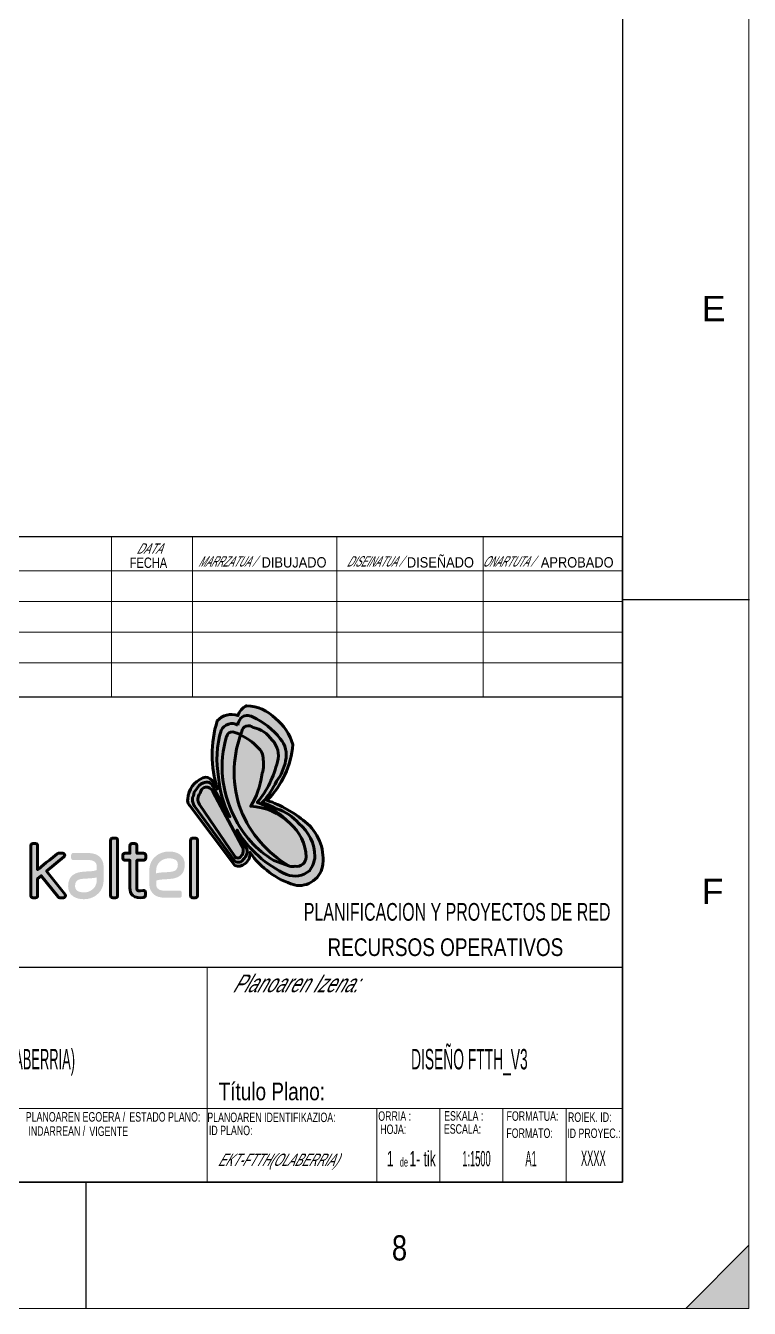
# Model space of a CAD drawing. Header units: millimetres. Extents: x 563164 to 564847, y 4765050 to 4766444.
# Drawn here: x 564617.2 to 564846.5, y 4765050.2 to 4765456.7 of the extents above; entities that cross this region are included whole.
import ezdxf
from ezdxf.enums import TextEntityAlignment as Align

# ---------------------------------------------------------------- set-up
doc = ezdxf.new("R2010")
doc.units = ezdxf.units.MM
doc.layers.add('58 Formato plano y líneas de solape - Planoaren formatua eta gainjartze-marrak', color=7, linetype='Continuous', lineweight=0)
doc.styles.add('StyleArial', font='arial.ttf')

msp = doc.modelspace()

# ---------------------------------------------------------------- hatches: boundary and pattern name
at = {"layer": '58 Formato plano y líneas de solape - Planoaren formatua eta gainjartze-marrak', "linetype": 'Continuous'}
h = msp.add_hatch(color=7, dxfattribs=at)
edge = h.paths.add_edge_path()
edge.add_arc((564676.3255322883, 4765211.18792865), 7.759045818512031, 113.0126527349295, 176.6086605806613)
edge.add_line((564668.5800742581, 4765211.646918755), (564668.5800742585, 4765211.646918757))
edge.add_arc((564670.730700261, 4765211.071369652), 2.226308373729998, 165.017634756396, 217.1847064678839)
edge.add_line((564668.9570198132, 4765209.725818967), (564668.9570200263, 4765209.725819407))
edge.add_line((564668.9570200263, 4765209.725819407), (564683.4939108395, 4765190.556985168))
edge.add_line((564683.4939108395, 4765190.556985168), (564683.4939108221, 4765190.556985552))
edge.add_arc((564684.6522158904, 4765193.310691941), 2.987401798127042, 247.1866778894625, 311.7379665143709)
edge.add_line((564686.6410038371, 4765191.081501055), (564686.6410038373, 4765191.081501058))
edge.add_arc((564684.5016444343, 4765194.222804718), 3.800611442398914, 304.2565031306413, 367.1343983316)
edge.add_arc((564710.2044765733, 4765209.83687415), 26.65105301883448, 214.6219688051967, 252.7879454047745)
edge.add_arc((564703.9061828576, 4765191.683250681), 7.474527664809139, 257.7337970575642, 354.9339671071046)
edge.add_line((564711.3515119548, 4765191.023221556), (564711.351511955, 4765191.023221553))
edge.add_arc((564696.3772945965, 4765192.597324095), 15.05672555075878, 353.9990581284694, 411.354035048999)
edge.add_line((564705.7803155034, 4765204.356923668), (564705.7803155036, 4765204.356923669))
edge.add_arc((564682.4822573825, 4765177.083884156), 35.86946049854038, 49.49431330614874, 71.76815547412654)
edge.add_line((564693.7044792711, 4765211.152637176), (564693.7044792707, 4765211.152637177))
edge.add_arc((564673.1583587491, 4765231.284225596), 28.76497732937317, 315.5838607544904, 355.1472117735259)
edge.add_arc((564686.9558000333, 4765224.890072019), 15.3830640112403, 14.92028973049968, 52.61617749553929)
edge.add_arc((564686.9082496504, 4765228.294502868), 12.8799624039717, 43.2109652575631, 88.69268370384711)
edge.add_line((564687.202105915, 4765241.171112671), (564687.2021059149, 4765241.17111267))
edge.add_arc((564689.1584567716, 4765236.623290537), 4.950756995169692, 113.2760757126051, 163.3458073219972)
edge.add_arc((564682.384343526, 4765232.436580311), 5.962173268736059, 70.08334953353187, 138.788864766754)
edge.add_arc((564711.6239160324, 4765225.674034672), 35.37872792565705, 162.4115937943109, 197.8981123657966)
edge.add_line((564677.9573582957, 4765214.801257668), (564677.9573584662, 4765214.801257244))
edge.add_line((564677.9573584662, 4765214.801257244), (564676.2672527345, 4765217.48211487))
edge.add_line((564676.2672527345, 4765217.48211487), (564676.2672527881, 4765217.482114683))
edge.add_arc((564674.2274702803, 4765215.966847674), 2.541012945161543, 36.60707486895968, 111.5953105071383)
at = {"layer": '58 Formato plano y líneas de solape - Planoaren formatua eta gainjartze-marrak', "linetype": 'Continuous', "true_color": 0xd2d2d2}
h = msp.add_hatch(color=254, dxfattribs=at)
edge = h.paths.add_edge_path()
edge.add_arc((564682.5031593175, 4765231.848011502), 3.695284945177236, 58.35319777986984, 156.3179122785356)
edge.add_line((564679.1190609365, 4765233.332265178), (564679.1190609365, 4765233.332265175))
edge.add_arc((564708.4375369404, 4765224.329955964), 30.66944091953851, 162.9307687116174, 190.9376674396855)
edge.add_line((564678.3252314037, 4765218.510706734), (564678.3252314037, 4765218.510706733))
edge.add_arc((564708.4375369414, 4765220.366949944), 30.16946442435574, 183.5274779038267, 208.402257270494)
edge.add_line((564681.8995759545, 4765206.016576767), (564681.8995765308, 4765206.016576692))
edge.add_line((564681.8995765308, 4765206.016576692), (564676.6169291185, 4765215.50061108))
edge.add_line((564676.6169291185, 4765215.50061108), (564676.6169297893, 4765215.500611673))
edge.add_arc((564674.5188677793, 4765214.742978171), 2.230666430044655, 19.85521434463416, 117.1213034103902)
edge.add_arc((564674.9851037812, 4765212.87803416), 4.126110036315835, 111.0666121950456, 153.7780332115583)
edge.add_line((564671.2836157165, 4765214.701155148), (564671.2836157167, 4765214.701155147))
edge.add_arc((564673.5281162749, 4765212.411798157), 3.206078318148971, 134.4331537021453, 176.5663696317762)
edge.add_line((564670.3277933629, 4765212.603817532), (564670.3277933626, 4765212.60381753))
edge.add_arc((564672.2459672681, 4765211.421046651), 2.253516825823831, 148.3414785697451, 208.4956386265691)
edge.add_line((564670.2654562724, 4765210.34591211), (564670.2654562728, 4765210.345912112))
edge.add_arc((564671.8380107662, 4765210.488574648), 1.579012423673428, 185.1836976092719, 225.000000005974)
edge.add_line((564670.7214803741, 4765209.372044256), (564670.7214798885, 4765209.372043726))
edge.add_line((564670.7214798885, 4765209.372043726), (564683.4939108395, 4765191.955692843))
edge.add_line((564683.4939108395, 4765191.955692843), (564683.4939108223, 4765191.955693561))
edge.add_arc((564684.6012213281, 4765193.296122067), 1.738644626154029, 230.4403320096586, 332.5924245316559)
edge.add_line((564686.144710973, 4765192.495794102), (564686.1447109724, 4765192.495794103))
edge.add_arc((564684.2515443258, 4765194.927948075), 3.08211824799749, 307.8968672845372, 384.7751405633906)
edge.add_line((564687.0499825133, 4765196.219534931), (564687.0499829124, 4765196.219535515))
edge.add_line((564687.0499829124, 4765196.219535515), (564684.1349847451, 4765201.804929711))
edge.add_line((564684.1349847451, 4765201.804929711), (564684.1349853252, 4765201.804929106))
edge.add_arc((564714.9065614704, 4765220.279530695), 35.89151434953524, 210.9797119158479, 245.2419600977653)
edge.add_arc((564702.493027913, 4765194.578271072), 7.371578765229345, 249.2027179752138, 308.9275435931172)
edge.add_line((564707.1248643891, 4765188.843616388), (564707.1248643893, 4765188.843616389))
edge.add_arc((564699.229375896, 4765194.461712074), 9.690290897656793, 324.5659539526742, 353.6598082514296)
edge.add_line((564708.860398403, 4765193.391598462), (564708.8603984028, 4765193.39159846))
edge.add_arc((564694.8584133753, 4765193.063004066), 14.00584017418644, 1.344353448771627, 50.56320881718995)
edge.add_arc((564691.2450843604, 4765192.655047565), 16.80793404666061, 41.90065576117487, 71.06466408031604)
edge.add_line((564696.6992729767, 4765208.55342715), (564696.6992729764, 4765208.553427149))
edge.add_arc((564678.2707836211, 4765172.471166857), 40.5159070945973, 62.94498813250433, 70.0131871603139)
edge.add_arc((564674.3574749202, 4765227.584300579), 24.61211468333927, 316.1924545259127, 335.1416356446877)
edge.add_line((564696.6892705992, 4765217.23794417), (564696.6892705989, 4765217.237944171))
edge.add_arc((564683.6104698221, 4765226.923393726), 16.27461098930367, 323.4783613996578, 348.6900675260601)
edge.add_arc((564691.7695998608, 4765225.52468572), 8.002881890301898, 347.0532719624692, 400.4622274903028)
edge.add_arc((564679.2977868029, 4765216.199965676), 23.5642908168608, 38.03252002652653, 65.48035731274902)
edge.add_line((564689.0770895527, 4765237.639206321), (564689.077089553, 4765237.639206323))
edge.add_arc((564687.4569168416, 4765234.995104518), 3.101005316083473, 58.50212611396007, 132.7688254068115)
edge.add_line((564685.351204046, 4765237.271550782), (564685.3512040459, 4765237.271550779))
edge.add_arc((564688.6225068418, 4765234.645427514), 4.194990510958861, 141.2433405517759, 175.236358282601)
at = {"layer": '58 Formato plano y líneas de solape - Planoaren formatua eta gainjartze-marrak', "linetype": 'Continuous', "true_color": 0xf07a00}
h = msp.add_hatch(color=30, dxfattribs=at)
edge = h.paths.add_edge_path()
edge.add_arc((564687.7483143425, 4765232.751343755), 2.110973282701323, 45.00000000893706, 173.6598082464135)
edge.add_arc((564743.4212827644, 4765211.092613368), 61.77981048038773, 159.2462162272398, 160.2896418533746)
edge.add_line((564685.2611768285, 4765231.928809291), (564685.2611768283, 4765231.928809293))
edge.add_arc((564677.5901987973, 4765215.671924172), 17.97582314604848, 43.35438664271538, 64.73923765138261, ccw=False)
edge.add_line((564690.6608050877, 4765228.012486111), (564690.6608050879, 4765228.012486109))
edge.add_arc((564687.8065938429, 4765224.359095715), 4.636138824375069, -2.512202118462085, 52.00126755777882, ccw=False)
edge.add_arc((564681.978643814, 4765222.610710707), 10.57314922300197, -19.04157277157759, 8.403371091021825, ccw=False)
edge.add_line((564691.9732525195, 4765219.161177214), (564691.9732525196, 4765219.161177217))
edge.add_arc((564667.5253277456, 4765222.261033708), 24.64366320217757, 328.36261347378553, 352.7737842618765, ccw=False)
edge.add_line((564688.5065690628, 4765209.33440813), (564688.506569063, 4765209.334408129))
edge.add_arc((564687.4569168418, 4765190.032470051), 19.33045740097048, 46.141842086236124, 86.88728338105221, ccw=False)
edge.add_line((564700.8505159761, 4765203.970837443), (564700.850515976, 4765203.97083744))
edge.add_arc((564682.1295666673, 4765186.077441152), 25.89686416816616, 43.70522815176582, 70.99339637318009)
edge.add_line((564690.5635830155, 4765210.562435373), (564690.5635830153, 4765210.562435376))
edge.add_arc((564666.6511352417, 4765230.420163745), 31.08270474857757, 320.2925800399043, 347.0428658736632)
edge.add_line((564696.9424149393, 4765223.450737027), (564696.9424149394, 4765223.450737026))
edge.add_arc((564690.720568857, 4765225.52468572), 6.558401623841394, 341.5650511748266, 406.4548452481823)
edge.add_line((564695.2388224425, 4765230.278422818), (564695.2388224424, 4765230.278422817))
edge.add_arc((564687.6317553393, 4765225.291567719), 9.095943803638136, 33.24706773442649, 79.80966620370116)
h = msp.add_hatch(color=30, dxfattribs=at)
edge = h.paths.add_edge_path()
edge.add_arc((564682.6197183179, 4765231.119517747), 1.775534676028377, 82.13562604530802, 169.9393101915519, ccw=False)
edge.add_line((564682.8626622931, 4765232.878353047), (564682.8626622931, 4765232.878353046))
edge.add_arc((564681.7579307997, 4765226.583785613), 6.390775449303996, 56.75828526605841, 80.04565197660861, ccw=False)
edge.add_line((564685.2611768285, 4765231.92880929), (564685.2611768284, 4765231.928809288))
edge.add_arc((564718.8112879911, 4765220.162971693), 35.55340902556203, 160.6745149243088, 199.7419713422663)
edge.add_line((564685.3475889913, 4765208.153569435), (564685.3475889912, 4765208.153569438))
edge.add_arc((564718.9861264906, 4765221.678238703), 36.25559107008355, 201.9030262604575, 239.7967622459971)
edge.add_line((564700.747070322, 4765190.34447554), (564695.8043831646, 4765192.182215981))
edge.add_arc((564712.2257044588, 4765219.609316441), 31.96725876097667, 204.9811704955251, 239.08994146547678, ccw=False)
edge.add_arc((564713.7409714657, 4765221.823937451), 34.30331584248805, 163.7203267966885, 207.2658820262036, ccw=False)
edge.add_line((564680.8130538096, 4765231.440054997), (564680.8130542835, 4765231.440054863))
edge.add_line((564680.8130542835, 4765231.440054863), (564680.8714855663, 4765231.429688075))
at = {"layer": '58 Formato plano y líneas de solape - Planoaren formatua eta gainjartze-marrak', "linetype": 'Continuous', "true_color": 0xe17500}
h = msp.add_hatch(color=32, dxfattribs=at)
edge = h.paths.add_edge_path()
edge.add_arc((564718.8112879911, 4765220.162971693), 35.55340902556203, 160.6745149243088, 199.7419713422663)
edge.add_line((564685.3475889913, 4765208.153569435), (564685.3475889912, 4765208.153569438))
edge.add_arc((564718.9861264906, 4765221.678238703), 36.25559107008355, 201.9030262604575, 239.7967622459971)
edge.add_line((564700.747070322, 4765190.34447554), (564700.747070322, 4765190.344475538))
edge.add_arc((564701.7650436886, 4765193.708059522), 3.514251981777321, 253.1617996466063, 284.0203950596016)
edge.add_line((564702.616431914, 4765190.298498688), (564702.6164319142, 4765190.298498685))
edge.add_arc((564703.0758229158, 4765193.237842563), 2.975026473902893, 261.117085630902, 360)
edge.add_line((564706.0508493898, 4765193.237842563), (564706.0508493895, 4765193.237842564))
edge.add_arc((564691.6530408609, 4765192.888165562), 14.40205417406208, 1.391258853620026, 50.3108244409447)
edge.add_line((564700.8505159757, 4765203.97083744), (564700.8505159761, 4765203.970837443))
edge.add_arc((564687.4569168418, 4765190.032470051), 19.33045740075989, 46.14184208623615, 86.88728338105227)
edge.add_line((564688.506569063, 4765209.334408129), (564688.5065690628, 4765209.33440813))
edge.add_arc((564667.5253277456, 4765222.261033708), 24.64366320251247, 328.3626134737855, 352.7737842618765)
edge.add_line((564691.9732525196, 4765219.161177217), (564691.9732525195, 4765219.161177214))
edge.add_arc((564681.9786438141, 4765222.610710707), 10.57314922285197, 340.9584272282166, 368.4033710909296)
edge.add_arc((564687.8065938432, 4765224.359095715), 4.63613882429222, 357.4877978815379, 412.0012675600463)
edge.add_line((564690.6608050879, 4765228.012486109), (564690.6608050877, 4765228.012486111))
edge.add_arc((564677.5901988097, 4765215.67192417), 17.97582313826738, 43.35438667428909, 64.73923768315349)
h = msp.add_hatch(color=32, dxfattribs=at)
edge = h.paths.add_edge_path()
edge.add_line((564672.250111044, 4765209.914952191), (564683.610470169, 4765193.29612219))
edge.add_line((564683.610470169, 4765193.29612219), (564683.6104698228, 4765193.296122067))
edge.add_arc((564684.4263828269, 4765193.995476071), 1.074620888190132, 220.601294669241, 321.340191703258)
edge.add_arc((564683.4939108229, 4765195.277625076), 2.63715854852342, 312.2051690612456, 393.6900675231738)
edge.add_line((564685.6881593695, 4765196.74045744), (564685.688159266, 4765196.740457192))
edge.add_line((564685.688159266, 4765196.740457192), (564676.4420909266, 4765214.043624543))
edge.add_line((564676.4420909266, 4765214.043624543), (564676.4420912886, 4765214.043624165))
edge.add_arc((564674.5196415902, 4765213.294194391), 2.063360809429798, 21.29736002572344, 175.7103088748721)
edge.add_arc((564674.6619683537, 4765211.543431613), 2.910154791702671, 139.107719475596, 214.0271133492669)
for points in [[(564629.3135838632, 4765193.281291256), (564623.8207355569, 4765188.731870606), (564629.6699909834, 4765181.394095189), (564629.7957809457, 4765180.985276343), (564629.7328856974, 4765180.712730981), (564629.5127525954, 4765180.440185081), (564629.1563454747, 4765180.345841942), (564627.9613373595, 4765180.345841942), (564627.6783084745, 4765180.40873719), (564627.4476929199, 4765180.5974224), (564622.1330468369, 4765187.295763413), (564620.9694855436, 4765186.331369248), (564620.9694855436, 4765180.99575933), (564620.9275551998, 4765180.75466079), (564620.7808003332, 4765180.545010676), (564620.5711486139, 4765180.398254204), (564620.3195681553, 4765180.345841942), (564619.4075873209, 4765180.345841942), (564619.1769717664, 4765180.398254204), (564618.9673211171, 4765180.545010676), (564618.8310481675, 4765180.75466079), (564618.778634837, 4765180.99575933), (564618.778634837, 4765196.876801796), (564618.8310481675, 4765197.128382255), (564618.9673211171, 4765197.317067466), (564619.1769717664, 4765197.463823937), (564619.4075873209, 4765197.505754281), (564620.3195681553, 4765197.505754281), (564620.5711486139, 4765197.463823937), (564620.7808003332, 4765197.317067466), (564620.9275551998, 4765197.128382255), (564620.9694855436, 4765196.876801796), (564620.9694855436, 4765189.182619263), (564621.2315489895, 4765189.392270981), (564621.6298848498, 4765189.727711593), (564622.1854590984, 4765190.188943772), (564622.8668243785, 4765190.754999937), (564623.715910499, 4765191.457330121), (564624.7012684993, 4765192.274967817), (564625.8438648878, 4765193.218396007), (564627.1122512389, 4765194.277132242), (564627.521070086, 4765194.423887645), (564628.9047650158, 4765194.423887645), (564629.2926189584, 4765194.31906205), (564629.5127525954, 4765194.004586878), (564629.5441994175, 4765193.784453241), (564629.4917871561, 4765193.51190788)], [(564644.3036103995, 4765199.046685995), (564644.5132621184, 4765199.193441397), (564644.7543590555, 4765199.23537174), (564645.6663404248, 4765199.23537174), (564645.917921953, 4765199.193441397), (564646.1170890812, 4765199.046685995), (564646.2638455519, 4765198.837035879), (564646.3057758956, 4765198.58545542), (564646.3057758956, 4765180.99575933), (564646.2638455519, 4765180.75466079), (564646.1170890812, 4765180.545010676), (564645.917921953, 4765180.398254204), (564645.6663404248, 4765180.345841942), (564644.7543590555, 4765180.345841942), (564644.5132621184, 4765180.398254204), (564644.3036103995, 4765180.545010676), (564644.1568549981, 4765180.75466079), (564644.1044432715, 4765180.99575933), (564644.1044432715, 4765198.58545542), (564644.1568549981, 4765198.837035879)], [(564655.0167627183, 4765192.411241299), (564654.8071126033, 4765192.274967817), (564654.5555310751, 4765192.222555018), (564652.4066112469, 4765192.222555018), (564652.4066112469, 4765183.605910802), (564652.4380586037, 4765183.165644063), (564652.5009533175, 4765182.840685369), (564652.6372268011, 4765182.631034718), (564652.7944651893, 4765182.536691581), (564653.5177597442, 4765182.515726675), (564654.3773272475, 4765182.641516637), (564654.6708391195, 4765182.631034718), (564654.9014546738, 4765182.494761238), (564655.0796579671, 4765182.285111122), (564655.1320702283, 4765182.012565756), (564655.1320702283, 4765181.069136495), (564654.9538680046, 4765180.639352744), (564654.5450491576, 4765180.440185081), (564653.6225848015, 4765180.335358954), (564652.7106050367, 4765180.366806845), (564651.8195891068, 4765180.607905387), (564651.1067764701, 4765181.048171591), (564650.729406049, 4765181.509403235), (564650.4463771639, 4765182.064977483), (564650.2786557884, 4765182.746343298), (564650.21576054, 4765183.511567662), (564650.21576054, 4765192.222555018), (564648.5909686731, 4765192.222555018), (564648.3603520495, 4765192.274967817), (564648.1507013994, 4765192.411241299), (564648.0039459984, 4765192.620891948), (564647.951533202, 4765192.861990489), (564647.951533202, 4765193.784453241), (564648.0039459984, 4765194.036033701), (564648.1507013994, 4765194.235201901), (564648.3603520495, 4765194.3819573), (564648.5909686731, 4765194.423887645), (564650.21576054, 4765194.423887645), (564650.21576054, 4765196.876801796), (564650.2681738706, 4765197.128382255), (564650.4044473547, 4765197.327550454), (564650.6140974697, 4765197.463823937), (564650.8551960109, 4765197.505754281), (564651.7566938585, 4765197.505754281), (564652.0082743174, 4765197.463823937), (564652.2179260367, 4765197.327550454), (564652.3646814378, 4765197.128382255), (564652.4066112469, 4765196.876801796), (564652.4066112469, 4765194.423887645), (564654.5555310751, 4765194.423887645), (564654.8071126033, 4765194.3819573), (564655.0167627183, 4765194.235201901), (564655.1635181198, 4765194.036033701), (564655.2054484637, 4765193.784453241), (564655.2054484637, 4765192.861990489), (564655.1635181198, 4765192.620891948)], [(564671.0026302421, 4765199.23537174), (564671.2542107011, 4765199.193441397), (564671.4638624201, 4765199.046685995), (564671.6001348344, 4765198.837035879), (564671.6420646434, 4765198.58545542), (564671.6420646434, 4765180.99575933), (564671.6001348344, 4765180.75466079), (564671.4638624201, 4765180.545010676), (564671.2542107011, 4765180.398254204), (564671.0026302421, 4765180.345841942), (564670.0906494077, 4765180.345841942), (564669.8495508663, 4765180.398254204), (564669.6399007515, 4765180.545010676), (564669.5036272674, 4765180.75466079), (564669.4512150063, 4765180.99575933), (564669.4512150063, 4765198.58545542), (564669.5036272674, 4765198.837035879), (564669.6399007515, 4765199.046685995), (564669.8495508663, 4765199.193441397), (564670.0906494077, 4765199.23537174)]]:
    msp.add_hatch(color=32, dxfattribs=at).paths.add_polyline_path(points)
h = msp.add_hatch(color=32, dxfattribs=at)
h.paths.add_polyline_path([(564636.9972828765, 4765192.274967817), (564632.2172472066, 4765192.274967817), (564631.9761486653, 4765192.327381148), (564631.7664969461, 4765192.474136549), (564631.6302250668, 4765192.683786662), (564631.5778117359, 4765192.924885206), (564631.5778117359, 4765193.847348491), (564631.6302250668, 4765194.098928951), (564631.7664969461, 4765194.298097149), (564631.9761486653, 4765194.455335535), (564632.2172472066, 4765194.497265878), (564637.0916265512, 4765194.497265878), (564638.1189143605, 4765194.423887645), (564639.0623425515, 4765194.203755075), (564639.7646727363, 4765193.920726724), (564640.3097639977, 4765193.553837686), (564640.9701643733, 4765192.914402219), (564641.4523603865, 4765192.15965977), (564641.7773190809, 4765191.216231581), (564641.8926271251, 4765190.094600631), (564641.8926271251, 4765186.792601428), (564641.8716622206, 4765185.733865189), (564641.7982839854, 4765184.926710485), (564641.6410466663, 4765184.140520145), (564641.3580183161, 4765183.354329272), (564640.9177510423, 4765182.536691581), (564640.3097639977, 4765181.781949132), (564639.1776505962, 4765180.84900393), (564637.8254040926, 4765180.209568457), (564636.756184335, 4765179.957988), (564635.6240714682, 4765179.86364486), (564634.5863001371, 4765179.926540108), (564633.6533538633, 4765180.115226389), (564632.8252331819, 4765180.429702095), (564632.1019386275, 4765180.859485848), (564631.4625031565, 4765181.467473425), (564631.0012725827, 4765182.201250968), (564630.7182436975, 4765183.06081847), (564630.6239005578, 4765184.035694554), (564630.7496921237, 4765185.262151097), (564631.095614653, 4765186.289439441), (564631.5253994745, 4765186.949839815), (564632.0914556406, 4765187.505414063), (564632.9929545575, 4765188.050506393), (564634.0307248193, 4765188.375465089), (564634.6806422075, 4765188.490772063), (564635.5402113154, 4765188.585115205), (564636.6094294686, 4765188.668975358), (564637.8673339016, 4765188.731870606), (564638.5906284561, 4765188.81573076), (564639.1671676093, 4765188.941522324), (564639.691294501, 4765189.109242631), (564639.7122599401, 4765190.063153273), (564639.6283997874, 4765190.754999937), (564639.4921263033, 4765191.184784756), (564639.3034410927, 4765191.488777477), (564638.9260701373, 4765191.845184063), (564638.4019432454, 4765192.086282604), (564637.7729907618, 4765192.233038005)])
h.paths.add_polyline_path([(564634.4919569973, 4765186.216062275), (564633.7581794558, 4765185.964480746), (564633.2340520292, 4765185.513731554), (564632.9195763221, 4765184.874297688), (564632.8147512645, 4765184.025211566), (564632.909093335, 4765183.396260688), (564633.1606748633, 4765182.882615178), (564633.579975628, 4765182.494761238), (564634.1669983027, 4765182.222215872), (564635.2676643477, 4765182.023047674), (564636.4207437232, 4765182.085942389), (564637.0706611117, 4765182.253662694), (564637.6576821826, 4765182.505244758), (564638.1922925959, 4765182.840685369), (564638.6535237045, 4765183.239022299), (564639.1462027048, 4765183.857491261), (564639.481644386, 4765184.591268802), (564639.6598476787, 4765185.272634617), (564639.7122599401, 4765185.94351584), (564639.7122599401, 4765186.792601428), (564639.3558538889, 4765186.708741275), (564638.7478668443, 4765186.582951312), (564638.5172512901, 4765186.561985874), (564638.0455361252, 4765186.520056062), (564637.3536889277, 4765186.467642732), (564636.4207437232, 4765186.404747484), (564635.4982799022, 4765186.362817674)], flags=0)
h = msp.add_hatch(color=32, dxfattribs=at)
h.paths.add_polyline_path([(564666.1177679107, 4765193.98362144), (564666.778168821, 4765193.386117382), (564667.2289174772, 4765192.65233984), (564667.5119463623, 4765191.792770731), (564667.5958065157, 4765190.807412732), (564667.4804979361, 4765189.580956193), (564667.1345743373, 4765188.553667312), (564666.7047905856, 4765187.903750992), (564666.1282514324, 4765187.337693758), (564665.2477184897, 4765186.803084414), (564664.1994641714, 4765186.467642732), (564663.5705116874, 4765186.373300661), (564662.710944184, 4765186.278957522), (564661.6417260309, 4765186.195097368), (564660.3628561584, 4765186.111237217), (564659.6395616038, 4765186.027377063), (564659.0525394639, 4765185.901585495), (564658.5284120373, 4765185.733865189), (564658.5284120373, 4765184.790437535), (564658.6017902725, 4765184.088106816), (564658.738062687, 4765183.679287967), (564658.9267489669, 4765183.354329272), (564659.3250848274, 4765183.018888662), (564659.8282468142, 4765182.767308203), (564660.478164203, 4765182.620551732), (564661.2329071836, 4765182.56813947), (564666.0024609359, 4765182.56813947), (564666.2540413943, 4765182.526209663), (564666.4636920443, 4765182.368971272), (564666.6104485154, 4765182.16980254), (564666.6523783242, 4765181.918222084), (564666.6523783242, 4765180.99575933), (564666.6104485154, 4765180.75466079), (564666.4636920443, 4765180.545010676), (564666.2540413943, 4765180.398254204), (564666.0024609359, 4765180.345841942), (564661.1280815912, 4765180.345841942), (564660.1112756997, 4765180.419219107), (564659.1678464387, 4765180.639352744), (564658.4760003106, 4765180.932864083), (564657.9099430753, 4765181.289270135), (564657.2600256867, 4765181.939187524), (564656.7778286042, 4765182.683448052), (564656.4633528966, 4765183.637357624), (564656.3270794129, 4765184.74850719), (564656.3270794129, 4765188.050506393), (564656.3585278393, 4765189.119724548), (564656.4319050054, 4765189.916396803), (564656.5996253113, 4765190.723552579), (564656.872171744, 4765191.488777477), (564657.3124374133, 4765192.327381148), (564657.9099430753, 4765193.061158689), (564659.0525394639, 4765194.004586878), (564660.3943040497, 4765194.633538828), (564661.4844876423, 4765194.89560281), (564662.6061185916, 4765194.979462962), (564663.6438899229, 4765194.927049629), (564664.5768361967, 4765194.738364422), (564665.4049558087, 4765194.423887645)])
h.paths.add_polyline_path([(564661.8094463367, 4765192.757164897), (564661.1700119353, 4765192.599926511), (564660.5829897951, 4765192.348346052), (564660.048380451, 4765192.023387357), (564659.5661833683, 4765191.604085521), (564659.0944692729, 4765190.996098477), (564658.738062687, 4765190.251839017), (564658.580825368, 4765189.591438109), (564658.5179301199, 4765188.899590912), (564658.5179301199, 4765188.050506393), (564658.8848191578, 4765188.134366548), (564659.4823232156, 4765188.260156509), (564659.7234217571, 4765188.302086853), (564660.1951358524, 4765188.333534745), (564660.88698305, 4765188.385947009), (564661.7989644192, 4765188.427876816), (564662.7423920756, 4765188.480290146), (564663.738233063, 4765188.627045548), (564664.4720106043, 4765188.889108992), (564664.9961369615, 4765189.339857649), (564665.3106137381, 4765189.989775038), (564665.4049558087, 4765190.817896254), (564665.3210956556, 4765191.457330121), (564665.0695151971, 4765191.960492642), (564664.6502128277, 4765192.358827967), (564664.0527087703, 4765192.620891948), (564662.9625257124, 4765192.830542063)], flags=0)
at = {"layer": '58 Formato plano y líneas de solape - Planoaren formatua eta gainjartze-marrak', "linetype": 'Continuous'}
msp.add_hatch(color=7, dxfattribs=at).paths.add_polyline_path([(564846.3482551115, 4765070.222899569), (564846.3482551115, 4765050.222899567), (564826.34825511, 4765050.222899567)])

# ---------------------------------------------------------------- linework, layer by layer
at = {"layer": '58 Formato plano y líneas de solape - Planoaren formatua eta gainjartze-marrak', "color": 7, "linetype": 'Continuous', "lineweight": 30}
for p, q in [((564466.3482551115, 4765294.837469422), (564806.3482551115, 4765294.837469422)), ((564806.523478966, 4765274.889566232), (564846.523478966, 4765274.889566232)), ((564636.3482551115, 4765050.222899567), (564636.3482551115, 4765090.222899567))]:
    msp.add_line(p, q, dxfattribs=at)
at = {"layer": '58 Formato plano y líneas de solape - Planoaren formatua eta gainjartze-marrak', "color": 7, "linetype": 'Continuous', "lineweight": 0}
for p, q in [((564644.3531515839, 4765244.013046726), (564644.3531515839, 4765294.837469422)), ((564670.051691951, 4765244.013046726), (564670.051691951, 4765294.837469422)), ((564715.7540455515, 4765244.013046726), (564715.7540455515, 4765294.837469422)), ((564762.1368383582, 4765244.013046726), (564762.1368383582, 4765294.837469422)), ((564466.3482551115, 4765283.923179772), (564806.3482551115, 4765283.923179772)), ((564466.3482551115, 4765274.188884179), (564806.3482551115, 4765274.188884179)), ((564466.3482551115, 4765264.454588585), (564806.3482551115, 4765264.454588585)), ((564466.3482551115, 4765254.720292991), (564806.3482551115, 4765254.720292991)), ((564846.3482551115, 4765050.222899567), (564826.3482551115, 4765050.222899567))]:
    msp.add_line(p, q, dxfattribs=at)
at = {"layer": '58 Formato plano y líneas de solape - Planoaren formatua eta gainjartze-marrak', "color": 7, "linetype": 'Continuous', "lineweight": 13}
for p, q in [((564466.3482551115, 4765113.585208992), (564640.8652300203, 4765113.585208992)), ((564640.8652300203, 4765113.585208992), (564806.3482551115, 4765113.585208992)), ((564728.4349537746, 4765090.222899567), (564728.4349537746, 4765113.585208992)), ((564748.4349537746, 4765090.222899567), (564748.4349537746, 4765113.585208992)), ((564768.4349537746, 4765090.222899567), (564768.4349537746, 4765113.585208992)), ((564788.4349537746, 4765090.222899567), (564788.4349537746, 4765113.585208992))]:
    msp.add_line(p, q, dxfattribs=at)
at = {"layer": '58 Formato plano y líneas de solape - Planoaren formatua eta gainjartze-marrak', "color": 7, "linetype": 'Continuous', "lineweight": 0, "flags": 128}
for points in [[(563164.3482551115, 4766238.222899567), (564846.3482551115, 4766238.222899567), (564846.3482551115, 4765050.222899567), (563164.3482551115, 4765050.222899567), (563164.3482551115, 4766238.222899567)], [(564846.3482551115, 4765070.222899569), (564846.3482551115, 4765050.222899567), (564826.34825511, 4765050.222899567), (564846.3482551115, 4765070.222899569)]]:
    msp.add_lwpolyline(points, dxfattribs=at)
at = {"layer": '58 Formato plano y líneas de solape - Planoaren formatua eta gainjartze-marrak', "color": 7, "linetype": 'Continuous', "lineweight": 30, "flags": 128}
for points in [[(563204.3482551115, 4765090.222899567), (563204.3482551115, 4766198.222899567), (564806.3482551115, 4766198.222899567), (564806.3482551115, 4765090.222899567), (564806.3482551115, 4765090.222899567), (564806.3482551115, 4765090.222899567), (564806.3482551115, 4765090.222899567), (564806.3482551115, 4765090.222899567), (563204.3482551115, 4765090.222899567)], [(564806.3482551115, 4765090.222899567), (564806.3482551115, 4765294.837469422)], [(564466.3482551115, 4765244.024769946), (564806.3482551115, 4765244.024769946)], [(564466.3482551115, 4765158.362968723), (564806.3482551115, 4765158.362968723)], [(564466.3482551115, 4765090.222899567), (564806.3482551115, 4765090.222899567)]]:
    msp.add_lwpolyline(points, dxfattribs=at)
at = {"layer": '58 Formato plano y líneas de solape - Planoaren formatua eta gainjartze-marrak', "color": 7, "linetype": 'Continuous', "lineweight": 100, "flags": 128}
msp.add_lwpolyline([(564673.2922543994, 4765218.329498313, 0.2848386609422328), (564668.5800742581, 4765211.646918755), (564668.5800742585, 4765211.646918757, 0.2316361635228455), (564668.9570198132, 4765209.725818967), (564668.9570200263, 4765209.725819407), (564683.4939108395, 4765190.556985168), (564683.4939108221, 4765190.556985552, 0.2893504211869588), (564686.6410038371, 4765191.081501055), (564686.6410038373, 4765191.081501058, 0.281454094176864), (564688.2728298448, 4765194.694830074, 0.1680871894189683), (564702.3181894118, 4765184.379358524, 0.4515182063328056), (564711.3515119548, 4765191.023221556), (564711.351511955, 4765191.023221553, 0.2556170776493671), (564705.7803155034, 4765204.356923668), (564705.7803155036, 4765204.356923669, 0.09749512765639246), (564693.7044792711, 4765211.152637176), (564693.7044792707, 4765211.152637177, 0.1743631612449302), (564701.8202234599, 4765228.850826312, 0.1659788121412226), (564696.2956506085, 4765237.113240577, 0.2010983415563432), (564687.202105915, 4765241.171112671), (564687.2021059149, 4765241.17111267, 0.2220138997376113), (564684.4153744767, 4765238.042151054, 0.3090999951530722), (564677.8990787955, 4765236.364672772, 0.1560885618104879), (564677.9573582957, 4765214.801257668), (564677.9573584662, 4765214.801257244), (564676.2672527345, 4765217.48211487), (564676.2672527881, 4765217.482114683, 0.3393970132282161), (564673.2922543994, 4765218.329498313)], format="xyb", dxfattribs=at)
at = {"layer": '58 Formato plano y líneas de solape - Planoaren formatua eta gainjartze-marrak', "color": 254, "linetype": 'Continuous', "lineweight": 100, "true_color": 0xd2d2d2, "flags": 128}
msp.add_lwpolyline([(564684.4420068422, 4765234.993802516, 0.4555403306945043), (564679.1190609365, 4765233.332265178), (564679.1190609365, 4765233.332265175, 0.1228151162050231), (564678.3252314037, 4765218.510706734), (564678.3252314037, 4765218.510706733, 0.1089649132860276), (564681.8995759545, 4765206.016576767), (564681.8995765308, 4765206.016576692), (564676.6169291185, 4765215.50061108), (564676.6169297893, 4765215.500611673, 0.4518645150540062), (564673.5019607802, 4765216.728368025, 0.1885516929815034), (564671.2836157165, 4765214.701155148), (564671.2836157167, 4765214.701155147, 0.1859403406828078), (564670.3277933629, 4765212.603817532), (564670.3277933626, 4765212.60381753, 0.2686702667407564), (564670.2654562724, 4765210.34591211), (564670.2654562728, 4765210.345912112, 0.1755006447165083), (564670.7214803741, 4765209.372044256), (564670.7214798885, 4765209.372043726), (564683.4939108395, 4765191.955692843), (564683.4939108223, 4765191.955693561, 0.4777903989312904), (564686.144710973, 4765192.495794102), (564686.1447109724, 4765192.495794103, 0.348619838359939), (564687.0499825133, 4765196.219534931), (564687.0499829124, 4765196.219535515), (564684.1349847451, 4765201.804929711), (564684.1349853252, 4765201.804929106, 0.1506210335457982), (564699.8756558718, 4765187.687005797, 0.2666627263591705), (564707.1248643891, 4765188.843616388), (564707.1248643893, 4765188.843616389, 0.1276322339299073), (564708.860398403, 4765193.391598462), (564708.8603984028, 4765193.39159846, 0.2181214452035486), (564703.7552952678, 4765203.880076294, 0.1279433371884705), (564696.6992729767, 4765208.55342715), (564696.6992729764, 4765208.553427149, 0.03085061818844717), (564692.1192768634, 4765210.546854147, 0.08287032614990072), (564696.6892705992, 4765217.23794417), (564696.6892705989, 4765217.237944171, 0.1104527282725327), (564699.5690388627, 4765223.731679918, 0.2373528795446685), (564697.8584641165, 4765230.718128761, 0.1203396928855641), (564689.0770895527, 4765237.639206321), (564689.077089553, 4765237.639206323, 0.3358897995799719), (564685.351204046, 4765237.271550782), (564685.3512040459, 4765237.271550779, 0.1494198551194725), (564684.4420068422, 4765234.993802516)], format="xyb", dxfattribs=at)
at = {"layer": '58 Formato plano y líneas de solape - Planoaren formatua eta gainjartze-marrak', "color": 30, "linetype": 'Continuous', "lineweight": 100, "true_color": 0xf07a00, "flags": 128}
for points in [[(564689.2409978653, 4765234.244027278, 0.6288796563444048), (564685.6502523327, 4765232.984461756, 0.004552834626069101), (564685.2611768285, 4765231.928809291), (564685.2611768283, 4765231.928809293, -0.09358076203308928), (564690.6608050877, 4765228.012486111), (564690.6608050879, 4765228.012486109, -0.242449606117434), (564692.4382769179, 4765224.155883779, -0.1203268851352654), (564691.9732525195, 4765219.161177214), (564691.9732525196, 4765219.161177217, -0.1069184692473605), (564688.5065690628, 4765209.33440813), (564688.506569063, 4765209.334408129, -0.1796826456271911), (564700.8505159761, 4765203.970837443), (564700.850515976, 4765203.97083744, 0.1196329751176792), (564690.5635830155, 4765210.562435373), (564690.5635830153, 4765210.562435376, 0.1172530945628779), (564696.9424149393, 4765223.450737027), (564696.9424149394, 4765223.450737026, 0.2909517759345853), (564695.2388224425, 4765230.278422818), (564695.2388224424, 4765230.278422817, 0.2060099919616594), (564689.2409978653, 4765234.244027278)], [(564680.8714855663, 4765231.429688075, -0.4030301535945853), (564682.8626622931, 4765232.878353047), (564682.8626622931, 4765232.878353046, -0.1019614531544503), (564685.2611768285, 4765231.92880929), (564685.2611768284, 4765231.928809288, 0.1721344668353717), (564685.3475889913, 4765208.153569435), (564685.3475889912, 4765208.153569438, 0.1668659975522646), (564700.747070322, 4765190.34447554), (564695.8043831646, 4765192.182215981, -0.1499362392332273), (564683.2490906115, 4765206.108891165, -0.1923232890033645), (564680.8130538096, 4765231.440054997), (564680.8130542835, 4765231.440054863), (564680.8714855663, 4765231.429688075)]]:
    msp.add_lwpolyline(points, format="xyb", dxfattribs=at)
at = {"layer": '58 Formato plano y líneas de solape - Planoaren formatua eta gainjartze-marrak', "color": 32, "linetype": 'Continuous', "lineweight": 100, "true_color": 0xe17500, "flags": 128}
for points in [[(564685.2611768284, 4765231.928809288, 0.1721344668353717), (564685.3475889913, 4765208.153569435), (564685.3475889912, 4765208.153569438, 0.1668659975522646), (564700.747070322, 4765190.34447554), (564700.747070322, 4765190.344475538, 0.1354656581754378), (564702.616431914, 4765190.298498688), (564702.6164319142, 4765190.298498685, 0.460387001553981), (564706.0508493898, 4765193.237842563), (564706.0508493895, 4765193.237842564, 0.2167538053051065), (564700.8505159757, 4765203.97083744), (564700.8505159761, 4765203.970837443, 0.1796826456271911), (564688.506569063, 4765209.334408129), (564688.5065690628, 4765209.33440813, 0.1069184692473605), (564691.9732525196, 4765219.161177217), (564691.9732525195, 4765219.161177214, 0.1203268851352654), (564692.4382769181, 4765224.155883779, 0.242449606117434), (564690.6608050879, 4765228.012486109), (564690.6608050877, 4765228.012486111, 0.09358076203308928), (564685.2611768284, 4765231.928809288)], [(564672.250111044, 4765209.914952191), (564683.610470169, 4765193.29612219), (564683.6104698228, 4765193.296122067, 0.4702386743364146), (564685.26552076, 4765193.324165723, 0.3713250865308666), (564685.6881593695, 4765196.74045744), (564685.688159266, 4765196.740457192), (564676.4420909266, 4765214.043624543), (564676.4420912886, 4765214.043624165, 0.7983820222758196), (564672.4620610639, 4765213.448532352, 0.3390620677589073), (564672.250111044, 4765209.914952191)]]:
    msp.add_lwpolyline(points, format="xyb", dxfattribs=at)
for points in [[(564629.3135838632, 4765193.281291256), (564623.8207355569, 4765188.731870606), (564629.6699909834, 4765181.394095189), (564629.7957809457, 4765180.985276343), (564629.7328856974, 4765180.712730981), (564629.5127525954, 4765180.440185081), (564629.1563454747, 4765180.345841942), (564627.9613373595, 4765180.345841942), (564627.6783084745, 4765180.40873719), (564627.4476929199, 4765180.5974224), (564622.1330468369, 4765187.295763413), (564620.9694855436, 4765186.331369248), (564620.9694855436, 4765180.99575933), (564620.9275551998, 4765180.75466079), (564620.7808003332, 4765180.545010676), (564620.5711486139, 4765180.398254204), (564620.3195681553, 4765180.345841942), (564619.4075873209, 4765180.345841942), (564619.1769717664, 4765180.398254204), (564618.9673211171, 4765180.545010676), (564618.8310481675, 4765180.75466079), (564618.778634837, 4765180.99575933), (564618.778634837, 4765196.876801796), (564618.8310481675, 4765197.128382255), (564618.9673211171, 4765197.317067466), (564619.1769717664, 4765197.463823937), (564619.4075873209, 4765197.505754281), (564620.3195681553, 4765197.505754281), (564620.5711486139, 4765197.463823937), (564620.7808003332, 4765197.317067466), (564620.9275551998, 4765197.128382255), (564620.9694855436, 4765196.876801796), (564620.9694855436, 4765189.182619263), (564621.2315489895, 4765189.392270981), (564621.6298848498, 4765189.727711593), (564622.1854590984, 4765190.188943772), (564622.8668243785, 4765190.754999937), (564623.715910499, 4765191.457330121), (564624.7012684993, 4765192.274967817), (564625.8438648878, 4765193.218396007), (564627.1122512389, 4765194.277132242), (564627.521070086, 4765194.423887645), (564628.9047650158, 4765194.423887645), (564629.2926189584, 4765194.31906205), (564629.5127525954, 4765194.004586878), (564629.5441994175, 4765193.784453241), (564629.4917871561, 4765193.51190788), (564629.3135838632, 4765193.281291256)], [(564644.3036103995, 4765199.046685995), (564644.5132621184, 4765199.193441397), (564644.7543590555, 4765199.23537174), (564645.6663404248, 4765199.23537174), (564645.917921953, 4765199.193441397), (564646.1170890812, 4765199.046685995), (564646.2638455519, 4765198.837035879), (564646.3057758956, 4765198.58545542), (564646.3057758956, 4765180.99575933), (564646.2638455519, 4765180.75466079), (564646.1170890812, 4765180.545010676), (564645.917921953, 4765180.398254204), (564645.6663404248, 4765180.345841942), (564644.7543590555, 4765180.345841942), (564644.5132621184, 4765180.398254204), (564644.3036103995, 4765180.545010676), (564644.1568549981, 4765180.75466079), (564644.1044432715, 4765180.99575933), (564644.1044432715, 4765198.58545542), (564644.1568549981, 4765198.837035879), (564644.3036103995, 4765199.046685995)], [(564655.0167627183, 4765192.411241299), (564654.8071126033, 4765192.274967817), (564654.5555310751, 4765192.222555018), (564652.4066112469, 4765192.222555018), (564652.4066112469, 4765183.605910802), (564652.4380586037, 4765183.165644063), (564652.5009533175, 4765182.840685369), (564652.6372268011, 4765182.631034718), (564652.7944651893, 4765182.536691581), (564653.5177597442, 4765182.515726675), (564654.3773272475, 4765182.641516637), (564654.6708391195, 4765182.631034718), (564654.9014546738, 4765182.494761238), (564655.0796579671, 4765182.285111122), (564655.1320702283, 4765182.012565756), (564655.1320702283, 4765181.069136495), (564654.9538680046, 4765180.639352744), (564654.5450491576, 4765180.440185081), (564653.6225848015, 4765180.335358954), (564652.7106050367, 4765180.366806845), (564651.8195891068, 4765180.607905387), (564651.1067764701, 4765181.048171591), (564650.729406049, 4765181.509403235), (564650.4463771639, 4765182.064977483), (564650.2786557884, 4765182.746343298), (564650.21576054, 4765183.511567662), (564650.21576054, 4765192.222555018), (564648.5909686731, 4765192.222555018), (564648.3603520495, 4765192.274967817), (564648.1507013994, 4765192.411241299), (564648.0039459984, 4765192.620891948), (564647.951533202, 4765192.861990489), (564647.951533202, 4765193.784453241), (564648.0039459984, 4765194.036033701), (564648.1507013994, 4765194.235201901), (564648.3603520495, 4765194.3819573), (564648.5909686731, 4765194.423887645), (564650.21576054, 4765194.423887645), (564650.21576054, 4765196.876801796), (564650.2681738706, 4765197.128382255), (564650.4044473547, 4765197.327550454), (564650.6140974697, 4765197.463823937), (564650.8551960109, 4765197.505754281), (564651.7566938585, 4765197.505754281), (564652.0082743174, 4765197.463823937), (564652.2179260367, 4765197.327550454), (564652.3646814378, 4765197.128382255), (564652.4066112469, 4765196.876801796), (564652.4066112469, 4765194.423887645), (564654.5555310751, 4765194.423887645), (564654.8071126033, 4765194.3819573), (564655.0167627183, 4765194.235201901), (564655.1635181198, 4765194.036033701), (564655.2054484637, 4765193.784453241), (564655.2054484637, 4765192.861990489), (564655.1635181198, 4765192.620891948), (564655.0167627183, 4765192.411241299)], [(564671.0026302421, 4765199.23537174), (564671.2542107011, 4765199.193441397), (564671.4638624201, 4765199.046685995), (564671.6001348344, 4765198.837035879), (564671.6420646434, 4765198.58545542), (564671.6420646434, 4765180.99575933), (564671.6001348344, 4765180.75466079), (564671.4638624201, 4765180.545010676), (564671.2542107011, 4765180.398254204), (564671.0026302421, 4765180.345841942), (564670.0906494077, 4765180.345841942), (564669.8495508663, 4765180.398254204), (564669.6399007515, 4765180.545010676), (564669.5036272674, 4765180.75466079), (564669.4512150063, 4765180.99575933), (564669.4512150063, 4765198.58545542), (564669.5036272674, 4765198.837035879), (564669.6399007515, 4765199.046685995), (564669.8495508663, 4765199.193441397), (564670.0906494077, 4765199.23537174), (564671.0026302421, 4765199.23537174)]]:
    msp.add_lwpolyline(points, dxfattribs=at)
at = {"layer": '58 Formato plano y líneas de solape - Planoaren formatua eta gainjartze-marrak', "color": 7, "linetype": 'Continuous', "lineweight": 13, "flags": 128}
msp.add_lwpolyline([(564674.6555642433, 4765090.216917641), (564674.6555642433, 4765158.356986797)], dxfattribs=at)

# ---------------------------------------------------------------- texts
at = {"layer": '58 Formato plano y líneas de solape - Planoaren formatua eta gainjartze-marrak', "color": 7, "linetype": 'Continuous', "lineweight": 0, "style": 'StyleArial', "width": 1.009135091350914}
for s, p in [('E', (564831.424125737, 4765367.021963536)), ('F', (564831.424125737, 4765182.355296868))]:
    msp.add_text(s, height=7.999919999999999, dxfattribs=at).set_placement(p, align=Align.MIDDLE_LEFT)
at = {"layer": '58 Formato plano y líneas de solape - Planoaren formatua eta gainjartze-marrak', "color": 7, "linetype": 'Continuous', "lineweight": 0, "style": 'StyleArial'}
for s, height, rotation, oblique, width, p in [('DATA', 3.280068243220035, 0.004805555555555562, 30, 0.6580484330484331, (564656.238469401, 4765290.988011673)), ('MARRZATUA / ', 3.280068243199999, 0.004805555555555564, 30.00001285727039, 0.5756410256141343, (564681.1045099782, 4765286.925084491)), ('DISEINATUA /', 3.280068243199999, 0.004805555555555566, 30.00001285727039, 0.5756410256141343, (564727.5124876038, 4765286.925086602)), ('ONARTUTA / ', 3.280068243199999, 0.004805555555555567, 30.00001285727039, 0.5756410256141343, (564770.2785449045, 4765286.925037597))]:
    msp.add_text(s, height=height, rotation=rotation, dxfattribs=dict(at, oblique=oblique, width=width)).set_placement(p, align=Align.MIDDLE_CENTER)
for s, height, rotation, width, p in [('FECHA', 3.280068243220035, 0.004805555555555562, 0.7624999999999998, (564656.0928982235, 4765286.490921452)), ('DIBUJADO', 3.280068243199999, 0.004805555555555563, 0.8879985755291495, (564702.2263641092, 4765286.609696033)), ('DISEÑADO', 3.280068243199999, 0.004805555555555566, 0.8879985755291495, (564748.6091569158, 4765286.609696032)), ('APROBADO', 3.280068243199999, 0.004805555555555566, 0.8879985755291495, (564791.9595020121, 4765286.609696032))]:
    msp.add_text(s, height=height, rotation=rotation, dxfattribs=dict(at, width=width)).set_placement(p, align=Align.MIDDLE_CENTER)
at = {"layer": '58 Formato plano y líneas de solape - Planoaren formatua eta gainjartze-marrak', "color": 7, "linetype": 'Continuous', "lineweight": 13, "style": 'StyleArial'}
for s, height, width, p in [('PLANIFICACION Y PROYECTOS DE RED', 5.597025280409122, 0.6466033601168735, (564753.9140926843, 4765175.86026771)), ('RECURSOS OPERATIVOS', 5.597025280409122, 0.767734529896692, (564750.1891537947, 4765164.665827776)), ('FTTH 20_119 A 126, 20_PARTE DE 120 Y 121 (OLABERRIA)', 6.49612375861655, 0.4499568438466519, (564576.0849892916, 4765129.176357683)), ('DISEÑO FTTH_V3', 6.49612375861655, 0.4823059771272387, (564757.7883963137, 4765129.176357683)), ('1', 4.867069922436115, 0.566793068689099, (564732.6972985185, 4765097.659862465))]:
    msp.add_text(s, height=height, dxfattribs=dict(at, width=width)).set_placement(p, align=Align.MIDDLE_CENTER)
at = {"layer": '58 Formato plano y líneas de solape - Planoaren formatua eta gainjartze-marrak', "color": 7, "linetype": 'Continuous', "lineweight": 0, "style": 'StyleArial', "oblique": 30, "width": 0.6690389230929771}
msp.add_text('Planoaren Izena:', height=5.597025280409122, dxfattribs=at).set_placement((564702.3690980327, 4765153.200599209), align=Align.MIDDLE_CENTER)
at = {"layer": '58 Formato plano y líneas de solape - Planoaren formatua eta gainjartze-marrak', "color": 7, "linetype": 'Continuous', "lineweight": 0, "style": 'StyleArial', "width": 0.7677345298966918}
msp.add_text('Título Plano:', height=5.597025280409122, dxfattribs=at).set_placement((564695.196521877, 4765118.955347309), align=Align.MIDDLE_CENTER)
at = {"layer": '58 Formato plano y líneas de solape - Planoaren formatua eta gainjartze-marrak', "color": 7, "linetype": 'Continuous', "lineweight": 13, "style": 'StyleArial', "width": 0.6666666666666665}
for s, p in [('PLANOAREN EGOERA / ', (564617.2066550604, 4765109.40259472)), ('ESTADO PLANO:', (564650.0275532993, 4765109.384377188)), ('INDARREAN /', (564618.0367434403, 4765104.905053089)), ('VIGENTE', (564637.374462469, 4765104.838814215))]:
    msp.add_text(s, height=3, dxfattribs=at).set_placement(p)
at = {"layer": '58 Formato plano y líneas de solape - Planoaren formatua eta gainjartze-marrak', "color": 7, "linetype": 'Continuous', "lineweight": 0, "style": 'StyleArial', "width": 0.6666666666666665}
for s, p in [('PLANOAREN IDENTIFIKAZIOA:', (564674.731055228, 4765109.247752124)), ('ORRIA :', (564728.9181535486, 4765109.64744198)), ('ESKALA :', (564749.7928441315, 4765109.707362024)), ('FORMATUA:', (564769.5660859791, 4765109.64342966)), ('ROIEK. ID:', (564789.0366725632, 4765109.306119187)), ('ID PLANO:', (564675.2387358645, 4765105.103092054)), ('HOJA:', (564729.5466655234, 4765105.470619802)), (' ESCALA:', (564748.9352144978, 4765105.559561566)), ('FORMATO:', (564769.5079507076, 4765104.237558405)), ('ID PROYEC.:', (564788.7939171687, 4765104.20814646))]:
    msp.add_text(s, height=3, dxfattribs=at).set_placement(p)
at = {"layer": '58 Formato plano y líneas de solape - Planoaren formatua eta gainjartze-marrak', "color": 7, "linetype": 'Continuous', "lineweight": 13, "style": 'StyleArial'}
for s, height, width, p in [('1:1500', 4.867069922436115, 0.4327509240147841, (564755.545429442, 4765097.659862465)), ('A1', 4.8670699224, 0.4327509240223526, (564775.545429442, 4765097.659862465)), ('XXXX', 4.8670699224, 0.4327509240223526, (564793.1581431828, 4765097.779226776))]:
    msp.add_text(s, height=height, dxfattribs=dict(at, width=width)).set_placement(p, align=Align.MIDDLE_LEFT)
at = {"layer": '58 Formato plano y líneas de solape - Planoaren formatua eta gainjartze-marrak', "color": 7, "linetype": 'Continuous', "lineweight": 13, "style": 'StyleArial', "oblique": 30, "width": 0.6216362163621637}
msp.add_text('EKT-FTTH(OLABERRIA)', height=3.893679300258316, dxfattribs=at).set_placement((564696.9580653318, 4765097.295179709), align=Align.MIDDLE_CENTER)
at = {"layer": '58 Formato plano y líneas de solape - Planoaren formatua eta gainjartze-marrak', "color": 7, "linetype": 'Continuous', "lineweight": 13, "style": 'StyleArial', "width": 0.5670000000000001}
msp.add_text('de', height=2.920288678080518, dxfattribs=at).set_placement((564737.0579035517, 4765095.109515955), align=Align.CENTER)
at = {"layer": '58 Formato plano y líneas de solape - Planoaren formatua eta gainjartze-marrak', "color": 7, "linetype": 'Continuous', "lineweight": 30, "style": 'StyleArial', "width": 0.7766627666276665}
msp.add_text('8', height=7.999919999999999, dxfattribs=at).set_placement((564735.6469051718, 4765065.38084499), align=Align.CENTER)
at = {"layer": '58 Formato plano y líneas de solape - Planoaren formatua eta gainjartze-marrak', "color": 7, "linetype": 'Continuous', "lineweight": 13, "insert": (564742.9684070435, 4765097.620925282), "char_height": 4.8670699224, "width": 23.32235987529695, "attachment_point": 5, "line_spacing_factor": 0.846554912736546, "style": 'StyleArial'}
msp.add_mtext('{\\W0.56679;1-^Itik}', dxfattribs=at)

doc.saveas('drawing.dxf')
